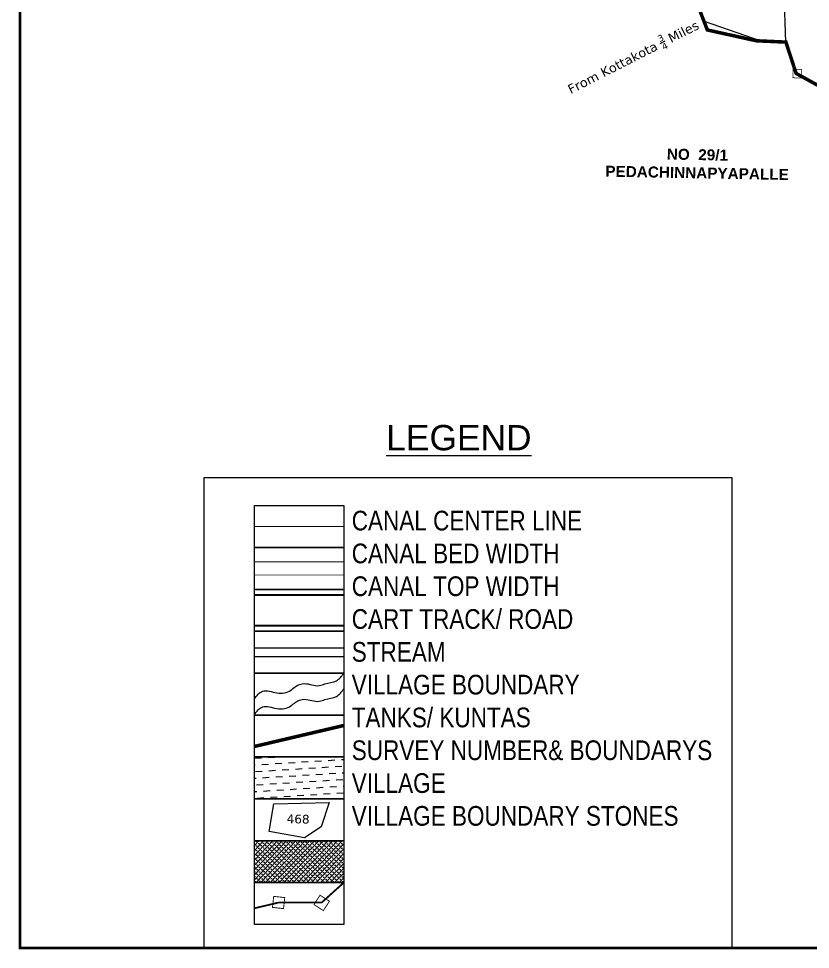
# Model space of a CAD drawing. Header units: inches. Extents: x 749153 to 755578, y 1653601 to 1659848.
# Drawn here: x 749153 to 750961, y 1653601 to 1655726 of the extents above; entities that cross this region are included whole.
import ezdxf
from ezdxf.enums import TextEntityAlignment as Align

# ---------------------------------------------------------------- set-up
doc = ezdxf.new("R2010")
doc.units = ezdxf.units.IN
doc.header["$MEASUREMENT"] = 0
doc.linetypes.add('ACAD_ISO02W100', pattern=[15, 12, -3])
doc.linetypes.add('HIDDEN2', pattern=[0.1875, 0.125, -0.0625])
for name, color, linetype in [('CANAL1', 1, 'Continuous'), ('PLOT', 7, 'Continuous'), ('PLOT NO', 7, 'Continuous'), ('ROADS', 6, 'Continuous'), ('STRUCTURE', 5, 'Continuous'), ('TABLE', 7, 'Continuous'), ('tank', 4, 'Continuous'), ('TITLEBLOCK', 7, 'Continuous'), ('VILLAGE', 30, 'Continuous'), ('VILLAGE BOUNDRY', 5, 'Continuous'), ('VILLAGE STONES', 240, 'Continuous')]:
    doc.layers.add(name, color=color, linetype=linetype)
doc.styles.add('A', font='ARIAL_1.TTF')
doc.styles.add('ARIALN', font='ARIALN_1.TTF')
doc.styles.get("Standard").update_dxf_attribs({"font": 'verdana_0.ttf'})

msp = doc.modelspace()

# ---------------------------------------------------------------- hatches: boundary and pattern name
at = {"layer": 'tank'}
h = msp.add_hatch(dxfattribs=at)
h.set_pattern_fill('DASH', color=256, scale=121.505087, angle=3.5405, style=0)
h.set_pattern_definition([(3.5405362, (-23591.593, -43091.176), (14.2212084, 16.09708578), [15.18813582, -15.18813582])])
h.paths.add_polyline_path([(749691.3, 1654040.6), (749895.4, 1654040.6), (749895.4, 1653945), (749691.3, 1653945)])
at = {"layer": 'VILLAGE', "linetype": 'Continuous'}
h = msp.add_hatch(dxfattribs=at)
h.set_pattern_fill('SACNCR', color=256, scale=81.610896, angle=1.5303, style=0)
h.set_pattern_definition([(46.53031993, (-23591.5934, -43091.1764), (-5.552641114, 5.263678017), []), (46.53031993, (-23586.185, -43091.032), (-5.552641114, 5.263678017), [0, -7.651021475])])
h.paths.add_polyline_path([(749691.3, 1653849.3), (749895.4, 1653849.3), (749895.4, 1653753.6), (749691.3, 1653753.6)])

# ---------------------------------------------------------------- linework, layer by layer
at = {"layer": 'CANAL1', "color": 1, "linetype": 'HIDDEN2', "ltscale": 100, "const_width": 2}
msp.add_lwpolyline([(749691.3, 1654566.8), (749895.4, 1654566.8)], dxfattribs=at)
at = {"layer": 'CANAL1', "color": 5, "const_width": 2}
for points in [[(749895.4, 1654486.1), (749691.3, 1654486.1)], [(749895.4, 1654456.1), (749691.3, 1654456.1)]]:
    msp.add_lwpolyline(points, dxfattribs=at)
at = {"layer": 'CANAL1', "color": 1, "const_width": 5}
for points in [[(749895.4, 1654410.5), (749691.3, 1654410.5)], [(749895.4, 1654340.5), (749691.3, 1654340.5)]]:
    msp.add_lwpolyline(points, dxfattribs=at)
at = {"layer": 'PLOT'}
msp.add_lwpolyline([(750905.3, 1655672.7), (750901.4, 1655785.7), (750945.9, 1655791.9), (751003, 1655786.8), (751093, 1655798.4), (751209.3, 1655785.3), (751213.4, 1655800), (751217.2, 1655869.2)], dxfattribs=at)
at = {"layer": 'PLOT NO'}
for points in [[(749691.3, 1654614.6), (749895.4, 1654614.6), (749895.4, 1654519), (749691.3, 1654519)], [(749691.3, 1654519), (749895.4, 1654519), (749895.4, 1654423.3), (749691.3, 1654423.3)], [(749691.3, 1654423.3), (749895.4, 1654423.3), (749895.4, 1654327.6), (749691.3, 1654327.6)], [(749691.3, 1654327.6), (749895.4, 1654327.6), (749895.4, 1654232), (749691.3, 1654232)], [(749691.3, 1654232), (749895.4, 1654232), (749895.4, 1654136.3), (749691.3, 1654136.3)], [(749691.3, 1654136.3), (749895.4, 1654136.3), (749895.4, 1654040.6), (749691.3, 1654040.6)], [(749691.3, 1654040.6), (749895.4, 1654040.6), (749895.4, 1653945), (749691.3, 1653945)], [(749691.3, 1653945), (749895.4, 1653945), (749895.4, 1653849.3), (749691.3, 1653849.3)], [(749691.3, 1653849.3), (749895.4, 1653849.3), (749895.4, 1653753.6), (749691.3, 1653753.6)], [(749691.3, 1653753.6), (749895.4, 1653753.6), (749895.4, 1653658), (749691.3, 1653658)]]:
    msp.add_lwpolyline(points, close=True, dxfattribs=at)
at = {"layer": 'PLOT NO', "color": 6}
for points in [[(749691.3, 1654289.8), (749895.4, 1654289.8)], [(749691.3, 1654269.8), (749895.4, 1654269.8)]]:
    msp.add_lwpolyline(points, dxfattribs=at)
at = {"layer": 'PLOT NO'}
msp.add_lwpolyline([(749725.5, 1653870.6), (749736, 1653933.7), (749861.9, 1653936.5), (749843.7, 1653881.2), (749805.7, 1653855.9), (749725.5, 1653870.6)], dxfattribs=at)
at = {"layer": 'PLOT NO', "color": 4}
for points in [[(749691.3, 1654172.8), (749710.1, 1654190.8), (749742.8, 1654187), (749774.8, 1654193.1), (749784.3, 1654200.7), (749805.9, 1654208), (749822.9, 1654205.3), (749839.6, 1654203.5), (749852.4, 1654207.5), (749878.8, 1654214.7), (749895.4, 1654232)], [(749691.3, 1654136.9), (749710.1, 1654155), (749742.8, 1654151.1), (749774.8, 1654157.2), (749784.3, 1654164.9), (749805.9, 1654172.2), (749822.9, 1654169.4), (749839.6, 1654167.7), (749852.4, 1654171.7), (749878.8, 1654178.8), (749895.4, 1654196.1)]]:
    msp.add_spline(points, degree=3, dxfattribs=at)
at = {"layer": 'ROADS'}
msp.add_lwpolyline([(750851.1, 1655673.8), (750717.3, 1655720.7)], dxfattribs=at)
at = {"layer": 'STRUCTURE', "color": 5, "const_width": 6}
msp.add_lwpolyline([(749155.9, 1659307.4), (755381.1, 1659307.4), (755381.1, 1653604.3), (749155.9, 1653604.3)], close=True, dxfattribs=at)
at = {"layer": 'STRUCTURE', "color": 5}
msp.add_lwpolyline([(749577, 1654678.4), (750781.6, 1654678.4), (750781.6, 1653604.3), (749577, 1653604.3)], close=True, dxfattribs=at)
at = {"layer": 'VILLAGE BOUNDRY', "linetype": 'ACAD_ISO02W100', "ltscale": 2}
for points, const_width in [([(750709.2, 1655743.6), (750725.8, 1655700.5), (750837.5, 1655675.8), (750905.3, 1655672.7), (750928.6, 1655601.3), (750985.7, 1655569.8)], 8), ([(749691.3, 1654064.5), (749895.4, 1654112.4)], 8), ([(749691.3, 1653695.1), (749747.7, 1653708.4), (749845.3, 1653708.4), (749895.4, 1653753.6)], 4)]:
    msp.add_lwpolyline(points, dxfattribs=dict(at, const_width=const_width))
at = {"layer": 'VILLAGE STONES'}
for points, const_width in [([(750921.7, 1655610.9), (750941.4, 1655610.3), (750940.8, 1655590.6), (750921.1, 1655591.3)], 1.57), ([(749735.5, 1653722.3), (749760.8, 1653719.5), (749758, 1653694.3), (749732.7, 1653697.1)], 2.03), ([(749827.6, 1653703.6), (749841.4, 1653724.9), (749862.7, 1653711.1), (749848.9, 1653689.8)], 2.03)]:
    msp.add_lwpolyline(points, close=True, dxfattribs=dict(at, const_width=const_width))

# ---------------------------------------------------------------- texts
at = {"layer": 'PLOT NO'}
msp.add_text('468', height=20, rotation=358.6877, dxfattribs=at).set_placement((749791.3, 1653898.9), align=Align.MIDDLE_CENTER)
at = {"layer": 'ROADS', "insert": (750400.9, 1655579.1), "char_height": 21.22, "width": 439.12, "attachment_point": 1, "rotation": 26.9867}
msp.add_mtext('\\A1;From Kottakota {\\H0.7x;\\S3/4;} Miles', dxfattribs=at)
at = {"layer": 'TABLE', "extrusion": (0.000201441, 0.004807, 0.999988), "style": 'A'}
msp.add_text('%%ULEGEND', height=57.78, rotation=359.9999, dxfattribs=at).set_placement((750158.5, 1654749.8, 8105.3), align=Align.MIDDLE)
at = {"layer": 'TITLEBLOCK', "extrusion": (0.000201441, 0.004807, 0.999988), "insert": (749913.7, 1654602.7), "char_height": 44.934, "width": 942.081, "attachment_point": 1, "text_direction": (1, -1e-06, -0.000201), "style": 'ARIALN'}
msp.add_mtext('CANAL CENTER LINE \\PCANAL BED WIDTH {\\H1.5288x; }\\PCANAL TOP WIDTH {\\H1.3525x; }\\PCART TRACK/ ROAD{\\H1.4113x; }\\PSTREAM {\\H1.3917x; }\\PVILLAGE BOUNDARY{\\H1.3982x; }\\PTANKS/ KUNTAS{\\H1.3961x; }\\PSURVEY NUMBER& BOUNDARYS{\\H1.3968x; }\\PVILLAGE{\\H1.3966x; }\\PVILLAGE BOUNDARY STONES{\\H1.3966x; }', dxfattribs=at)
at = {"layer": 'VILLAGE STONES', "insert": (750703.5, 1655428.4), "char_height": 25.002, "attachment_point": 2, "rotation": 358.9293}
msp.add_mtext('{\\fArial|b1|i0|c0|p34;NO  29/1 \\PPEDACHINNAPYAPALLE}', dxfattribs=at)

doc.saveas('drawing.dxf')
